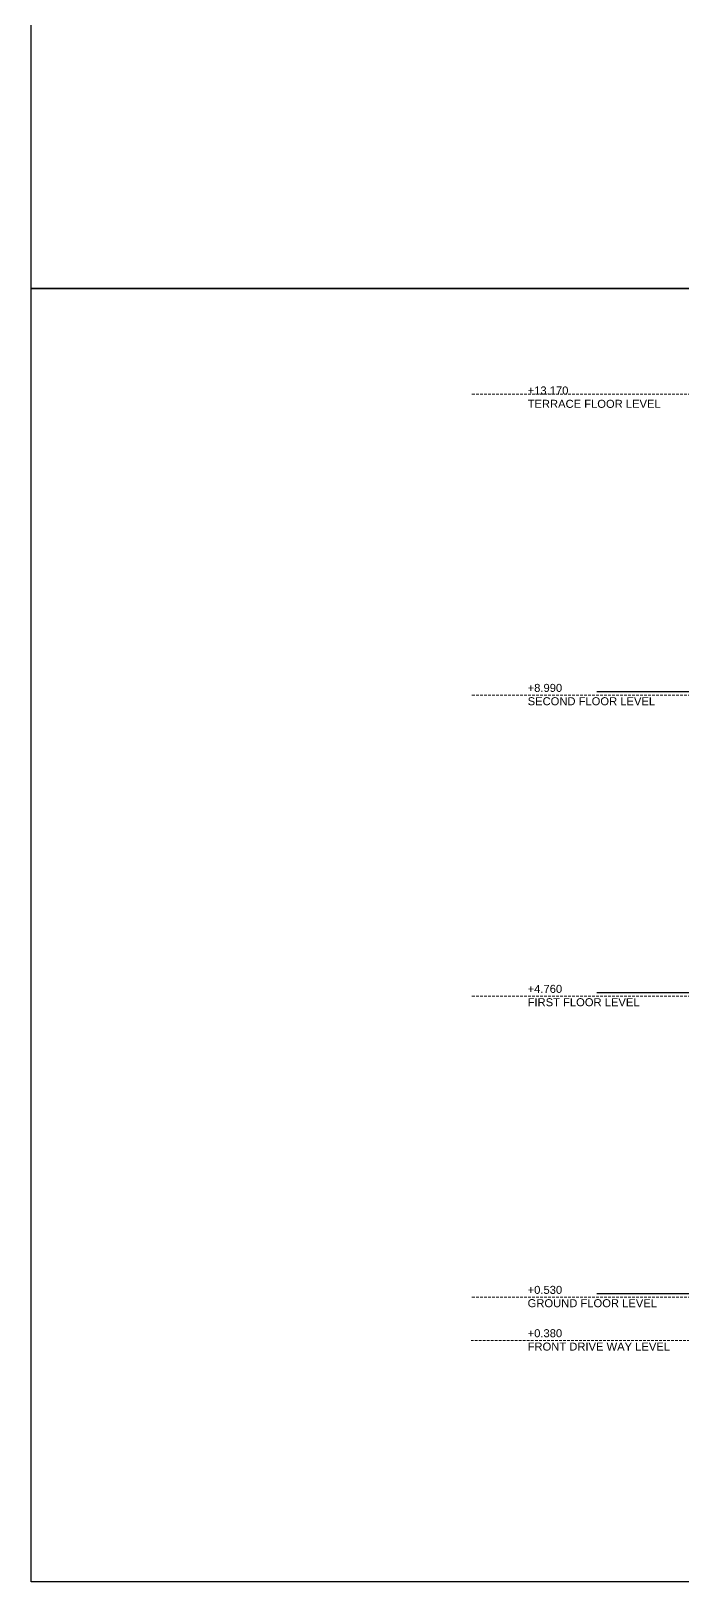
# Model space of a CAD drawing. Header units: millimetres. Extents: x -330573 to 5697, y 22061 to 198972.
# Drawn here: x -330573 to -321418, y 116700 to 138497 of the extents above; entities that cross this region are included whole.
import ezdxf

# ---------------------------------------------------------------- set-up
doc = ezdxf.new("R2010")
doc.units = ezdxf.units.MM
doc.linetypes.add('BORDERX2', pattern=[3.5, 1, -0.5, 1, -0.5, 0, -0.5])
doc.linetypes.add('DASHED', pattern=[0.75, 0.5, -0.25])
doc.layers.add('AR-CALC', color=7, linetype='Continuous')
doc.layers.add('HVAC SAD', color=6, linetype='Continuous')
for name, color, linetype, lineweight in [('S-GRID', 8, 'BORDERX2', 0), ('S-TEXT', 2, 'Continuous', 25), ('VL-AC-EQUIPMENT', 5, 'Continuous', 25)]:
    doc.layers.add(name, color=color, linetype=linetype, lineweight=lineweight)
doc.styles.add('75', font='arial.ttf', dxfattribs={"height": 112.5})

# ---------------------------------------------------------------- blocks, each defined once
blk = doc.blocks.new('SECTION')
at = {"layer": 'S-GRID', "color": 8, "linetype": 'DASHED', "ltscale": 75}
for p, q in [((-9487.6, 12689.9), (-17350, 12689.9)), ((-9487.6, 8459.9), (-17350, 8459.9)), ((-9487.6, 4229.9), (-17350, 4229.9)), ((-9487.6, -0.1), (-17350, -0.1)), ((-9487.6, -0.1), (-17350, -0.1))]:
    blk.add_line(p, q, dxfattribs=at)
blk.add_lwpolyline([(-13609.1, -150.1), (-13609.1, -609.4), (-17353.7, -609.4)], dxfattribs=at)
at = {"layer": 'S-TEXT', "color": 8, "ltscale": 90, "transparency": 33554687, "char_height": 112.5, "attachment_point": 1, "style": '75'}
for s, width, insert in [('\\pxt22;+13.170\\PTERRACE FLOOR LEVEL', 2416.029, (-16562.6, 12796.5, 0)), ('\\pxt22;+8.990\\PSECOND FLOOR LEVEL', 2416.029, (-16562.6, 8616.5, 0)), ('\\pxt22;+4.760\\PFIRST FLOOR LEVEL', 2416.029, (-16562.6, 4386.5, 0)), ('\\pxt22;+0.530\\PGROUND FLOOR LEVEL', 2416.029, (-16562.6, 156.5, 0)), ('\\pxt22;+0.380\\PFRONT DRIVE WAY LEVEL', 1995.352, (-16562.6, -452.9, 0))]:
    blk.add_mtext_dynamic_manual_height_columns(s, width=width, gutter_width=12834, heights=[0], dxfattribs=dict(at, insert=insert))

msp = doc.modelspace()

# ---------------------------------------------------------------- linework, layer by layer
at = {"layer": 'AR-CALC'}
for p, q in [((-322625.1, 129215.3), (-284080.2, 129215.3)), ((-322625.1, 124985.3), (-284080.2, 124985.3)), ((-322625.1, 120755.4), (-284080.2, 120755.4))]:
    msp.add_line(p, q, dxfattribs=at)
at = {"layer": 'VL-AC-EQUIPMENT'}
for points in [[(-330572.6, 160294.5), (-280868.4, 160294.5), (-280868.4, 134876.4), (-330572.6, 134876.4)], [(-330572.6, 134876.4), (-280868.4, 134876.4), (-280868.4, 116700.2), (-330572.6, 116700.2)]]:
    msp.add_lwpolyline(points, close=True, dxfattribs=at)

# ---------------------------------------------------------------- block references
at = {"layer": 'HVAC SAD'}
msp.add_blockref('SECTION', (-307036.5, 120705.3), dxfattribs=at)

doc.saveas('drawing.dxf')
